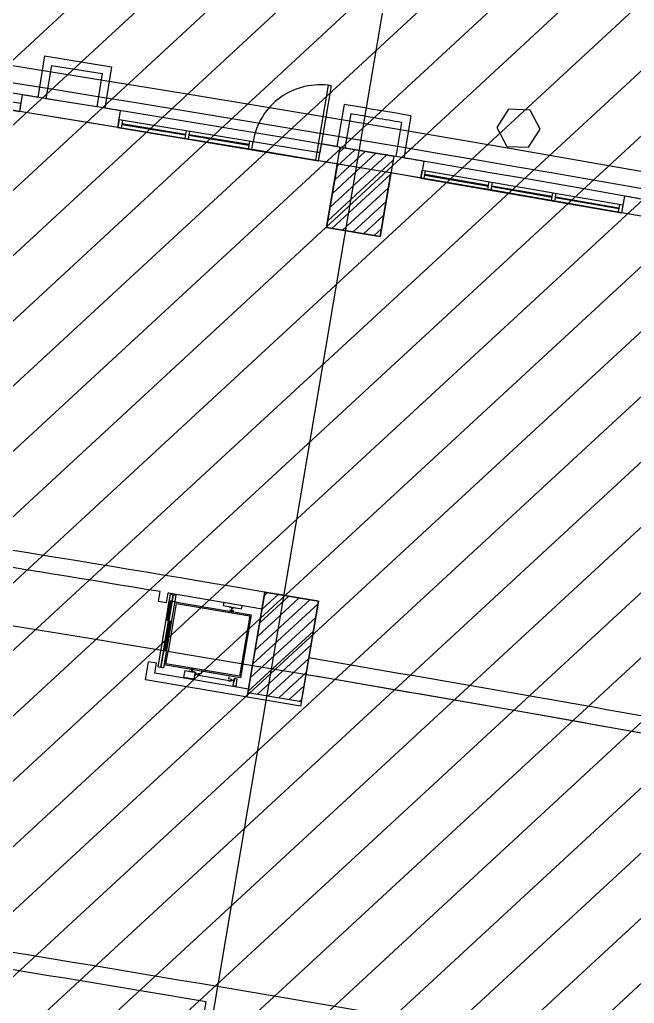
# Model space of a CAD drawing. Extents: x -678889171 to 586587, y -792238163 to 335485.
# Drawn here: x -678784365 to -678775305, y -792158549 to -792144052 of the extents above; entities that cross this region are included whole.
import ezdxf
from ezdxf.enums import TextEntityAlignment as Align

# ---------------------------------------------------------------- set-up
doc = ezdxf.new("R2010")
doc.units = 0
doc.header["$MEASUREMENT"] = 0
for name, color, linetype in [('A-FLOR-PATT', 252, 'Continuous'), ('A-SITE-PATT', 252, 'Continuous'), ('A-WALL', 252, 'Continuous')]:
    doc.layers.add(name, color=color, linetype=linetype)
doc.layers.add('BASEMENT3 LAYOUT$0$HATCH6', color=252, linetype='Continuous', lineweight=15)
doc.styles.add('Ground floor Towers$0$$Bas01-Rname$0$EN-SC', font='swissc.ttf')
doc.styles.add('Ground floor Towers$0$$Bas01-Rname$0$EN-SCL', font='swisscl.ttf')
doc.styles.add('Ground floor Towers$0$04-Ground Floor$0$V2-lower ground$0$LEVEL  FOR LICENSE LOWER GR$0$$LG- LEVEL$0$AR-SR', font='sarb.shx')

# ---------------------------------------------------------------- blocks, each defined once
blk = doc.blocks.new('A$C61C61320')
at = {"layer": 'BASEMENT3 LAYOUT$0$HATCH6'}
h = blk.add_hatch(dxfattribs=at)
h.set_pattern_fill('JIS_WOOD', color=256, scale=1000, style=0)
h.set_pattern_definition([(45, (-845711.5632553247, -470537.5133829243), (-499.9999991609842, 499.9999991609843), [])])
h.paths.add_polyline_path([(-57054.4839232408, -202715.6827627594), (-61988.72938809986, -237934.2497828866), (-80426.45722685638, -233625.2072105513), (-117920.8563015934, -232159.4412755717), (-127624.8318891085, -221284.5855308848), (-127624.8318891085, -154987.425217584), (-104462.5924733605, -154589.848100547), (-93882.62928564264, -154028.8445178776), (-93529.7361727003, -176713.0896850609), (-93352.28011348587, -178273.3977080029), (-93352.28011348587, -194674.8746110406), (-91405.28890382661, -196764.3988851835), (-82930.71560722869, -197602.72102616), (-65142.08317814791, -199622.3395659931), (-55832.26724016038, -200866.3395951205)])
blk = doc.blocks.new('GR')
at = {"layer": 'A-FLOR-PATT'}
for p, q in [((24660, 51410), (18907.74619863499, 6297.218948154703)), ((18407.31628612272, 40311.28753244004), (18333.45016755223, 39698.0004021927)), ((18407.02614284592, 40311.32247815571), (19400.14100507107, 40191.70878246696)), ((18512.10580239975, 40177.79911616946), (18452.59926903692, 39683.7351016613)), ((18512.10580239975, 40177.79911616946), (19266.6525888005, 40086.91926618992)), ((19400.14100507107, 40191.70878246696), (19326.27488650059, 39578.42165221961)), ((19266.6525888005, 40086.91926618992), (19207.14605543765, 39592.85525168187)), ((22480.01620782065, 39057.87364608199, 4.977594124822995e-08), (22604.02849529276, 40050.1543349307, 4.977594124822995e-08)), ((22643.71972258784, 40045.1938434417, 4.977594124822995e-08), (22519.70743511571, 39052.91315459301, 4.977594124822995e-08)), ((22604.02849529276, 40050.1543349307, 4.977594124822995e-08), (22643.71972258784, 40045.1938434417, 4.977594124822995e-08)), ((18086.63700743203, 39595.42828303282, -3.621047140162039e-07), (15107.02596215418, 39944.59589157978, -3.621047148374135e-07)), ((18072.67030309016, 39476.24384122176, -3.655007009303245e-07), (15093.0592578123, 39825.41144976874, -3.655007017515339e-07)), ((18072.80055233659, 39477.35531915958), (18101.89791332301, 39725.65675394718)), ((22845.33091010226, 39776.75990538824), (22765.43750584335, 39151.23312246613)), ((25270.37964470839, 39806.24839321562), (25111.60832068122, 39531.24839321626)), ((25587.92229276216, 39806.24839321504), (25270.37964470839, 39806.24839321562)), ((25746.6936167899, 39531.24839321568), (25587.92229276216, 39806.24839321504)), ((18072.6703031389, 39476.24384121606, -3.655007009303244e-07), (18086.63700743203, 39595.42828303282, -3.621047140162039e-07)), ((22949.17156352897, 39642.60771593126), (22884.48093527622, 39136.11132925842)), ((23837.27293500659, 39650.06728828419), (23757.27329061746, 39023.70869643502)), ((19526.93531118882, 39302.21519432758), (19557.62706826982, 39550.32459553309)), ((23703.04750245625, 39546.32132693217), (23638.39768759257, 39040.14448939095)), ((25111.60832068122, 39531.24839321626), (25270.37964470896, 39256.24839321515)), ((25587.92229276273, 39256.24839321573), (25746.6936167899, 39531.24839321568)), ((19542.40118791857, 39421.21667942028, 5.097820419874032e-08), (19527.66917508369, 39302.12441351766, 5.112247633134261e-08)), ((19527.66917508369, 39302.12441351766, 5.112247633134261e-08), (22504.97582249955, 38933.82409142534, 5.112247633282938e-08)), ((19542.40118796736, 39421.21667941425, 5.097820419874031e-08), (22519.70783538321, 39052.91635732185, 5.097820420022716e-08)), ((19592.02296537806, 39415.07834073902, 5.097820419874053e-08), (19577.29095254311, 39295.98607483647, 5.112247633134275e-08)), ((19583.90459467683, 39349.45016262967, 5.105770824665563e-08), (20526.71836635854, 39232.82172730043, 5.105770824712645e-08)), ((19585.37779596035, 39361.35938921993, 5.10432810333954e-08), (20528.19156764208, 39244.73095389069, 5.104328103386621e-08)), ((20534.83673710747, 39298.44990579566, 5.097820419874386e-08), (20520.1047242725, 39179.35763989312, 5.112247633134609e-08)), ((20584.45851456689, 39292.3115671144, 5.097820419874409e-08), (20569.72650173194, 39173.21930121185, 5.112247633134631e-08)), ((21469.53213806222, 39116.19329196846, 5.105770824759727e-08), (20576.34014381547, 39226.68338859889, 5.105770824715122e-08)), ((21471.00533935053, 39128.10251855808, 5.104328103433709e-08), (20577.81334509897, 39238.59261518921, 5.104328103389092e-08)), ((21462.91849590403, 39062.72920415788, 5.112247633230873e-08), (21477.65050878773, 39181.8214700544, 5.09782041997065e-08)), ((21512.54027336096, 39056.59086545635, 5.112247633233351e-08), (21527.27228624466, 39175.68313135285, 5.097820419973129e-08)), ((22504.10455119935, 38932.80408314071), (22534.79636342428, 39180.91393012476)), ((22662.19179998443, 37954.27409770538, -6.574195595121094e-08), (22814.45508970111, 39144.48233201134, -6.574195595121094e-08)), ((22814.45508970111, 39144.48233201134, -6.574195595121094e-08), (23607.9989328254, 39043.05168303347, -6.574195595121094e-08)), ((25270.37964470896, 39256.24839321515), (25587.92229276273, 39256.24839321573)), ((22464.03894734403, 38938.93542044525, 5.112241985445176e-08), (22478.77096022772, 39058.02768634183, 5.097814772184946e-08)), ((22519.70743511571, 39052.91315459301, 4.977594124822995e-08), (22480.01620782065, 39057.87364608199, 4.977594124822995e-08)), ((22504.97582249955, 38933.82409142534, 5.112247633282938e-08), (22519.70783538324, 39052.91635732185, 5.097820420022715e-08)), ((22701.02105721965, 38257.79375618178, -6.574195595121094e-08), (23500.07393968699, 39056.84663864912, -6.574195595121094e-08)), ((22726.95364768262, 38460.50304194138, -6.574195595121094e-08), (23343.33197731996, 39076.88137157873, -6.574195595121094e-08)), ((22752.88623814558, 38663.21232770098, -6.574195595121094e-08), (23186.59001495299, 39096.91610450839, -6.574195595121094e-08)), ((22778.81882860849, 38865.92161346052, -6.574195595121094e-08), (23029.84805258602, 39116.95083743805, -6.574195595121094e-08)), ((22804.7514190714, 39068.63089922006, -6.574195595121094e-08), (22873.10609021899, 39136.98557036766, -6.574195595121094e-08)), ((23607.9989328254, 39043.05168303347, -6.574195595121094e-08), (23455.72399735334, 37852.75241645065, -6.574195595121094e-08)), ((22783.42343325989, 38897.39826236459), (22662.88412495804, 37955.16932743645)), ((22675.08846675669, 38055.08447042218, -6.574195595121094e-08), (23599.92227963364, 38979.91828329914, -6.574195595121094e-08)), ((24053.98265241057, 38986.79837870623), (24021.39443544805, 38738.93073129631)), ((24021.3944354479, 38738.93073129632, -3.72182812398464e-07), (24037.08570017849, 38857.90040899253, -3.687868254842405e-07)), ((24037.08570017849, 38857.90040899253, -3.687868254842405e-07), (27011.32764274583, 38465.61879194519, -3.687868254842415e-07)), ((22740.9754854021, 37944.19479377096, -6.574195595121094e-08), (23573.98968917067, 38777.20899753954, -6.574195595121094e-08)), ((23455.84898003498, 37853.72536663733), (23576.77571114613, 38795.10127624898)), ((24021.39443549659, 38738.93073128991, -3.72182812398464e-07), (26995.63637806397, 38346.64911424257, -3.721828123984648e-07)), ((24070.96513448804, 38732.39270432526, -3.721828123990431e-07), (24086.6563992186, 38851.36238202144, -3.687868254848198e-07)), ((24078.04299368357, 38786.05635997887, -3.706509844921503e-07), (25019.88627549657, 38661.83384791389, -3.706509844921505e-07)), ((24079.61212015661, 38797.9533277485, -3.703113858007279e-07), (25021.45540196961, 38673.73081568352, -3.703113858007281e-07)), ((25012.80841625013, 38608.17019187478, -3.721828124100472e-07), (25028.49968098072, 38727.13986957096, -3.687868254958242e-07)), ((25062.37911529027, 38601.63216490368, -3.721828124106267e-07), (25078.07038002086, 38720.60184259989, -3.687868254964031e-07)), ((22897.70124550728, 37924.14385857951, -6.574195595121094e-08), (23548.05709870777, 38574.49971177999, -6.574195595121094e-08)), ((25069.45697453929, 38655.2958209631, -3.706509844921505e-07), (25961.72955733634, 38537.61133584536, -3.706509844921507e-07)), ((25071.02610101236, 38667.19278873271, -3.703113858007284e-07), (25963.29868380449, 38549.50830361562, -3.703113858007286e-07)), ((25970.34296284724, 38602.91735791153, -3.687868254842477e-07), (25954.6516981654, 38483.94768020889, -3.721828123984713e-07)), ((26019.91366189002, 38596.37933096075, -3.687868254842476e-07), (26004.22239720821, 38477.40965325812, -3.721828123984709e-07)), ((27028.38579516075, 38595.74090927512), (26995.79757819819, 38347.87326186502)), ((26011.30025637912, 38531.07330889458, -3.706509844921507e-07), (26953.14353819186, 38406.85079682961, -3.706509844921513e-07)), ((26012.86938284728, 38542.97027666483, -3.703113858007286e-07), (26954.71266466007, 38418.74776459988, -3.703113858007286e-07)), ((26961.75694370284, 38472.15681889599, -3.687868254842418e-07), (26946.06567902098, 38353.18714119337, -3.721828123984652e-07)), ((27011.32764274583, 38465.61879194519, -3.687868254842415e-07), (26995.63637806399, 38346.64911424257, -3.721828123984647e-07)), ((23054.42700561241, 37904.092923388, -6.574195595121094e-08), (23522.1245082448, 38371.79042602039, -6.574195595121094e-08)), ((23211.15276571753, 37884.04198819649, -6.574195595121094e-08), (23496.19191778189, 38169.08114026085, -6.574195595121094e-08)), ((23455.72399735334, 37852.75241645065, -6.574195595121094e-08), (22662.19179998443, 37954.27409770538, -6.574195595121094e-08)), ((22662.88412495804, 37955.16932743645), (23455.84898003498, 37853.72536663733)), ((23367.87852582271, 37863.99105300504, -6.574195595121094e-08), (23470.25932731893, 37966.37185450125, -6.574195595121094e-08)), ((20408.76451316996, 32344.39765313701), (20427.08513931385, 32493.26771761004)), ((20527.86601326771, 32329.74048170237), (20546.18663941161, 32478.61054617539)), ((20551.89153941296, 32477.90845401881), (21940.57401709264, 32300.25436263481)), ((21773.07158807339, 30990.9251693938), (21972.25284716647, 32548.24337344954)), ((21972.30252839171, 32548.26907110924, -6.574195595121094e-08), (21781.95885905152, 31060.3949878813, -6.574195595121094e-08)), ((21887.98451864241, 31889.17396229795, -6.574198815351175e-08), (22481.88833632312, 32483.07777997866, -6.574198815351175e-08)), ((21913.91710910536, 32091.88324805754, -6.574198815351175e-08), (22325.16167612181, 32503.12781507399, -6.574198815351175e-08)), ((21939.84969956832, 32294.59253381714, -6.574198815351175e-08), (22168.4350159205, 32523.17785016932, -6.574198815351175e-08)), ((21965.78229003128, 32497.30181957674, -6.574198815351175e-08), (22011.70835571919, 32543.22788526465, -6.574198815351175e-08)), ((21972.25284716647, 32548.24337344954), (22765.83537278004, 32446.75244746113)), ((22765.83537278004, 32446.75244746113, -6.574195595121094e-08), (21972.30252839171, 32548.26907110924, -6.574195595121094e-08)), ((20530.71846455686, 32329.38944609392), (20408.76451316996, 32344.39765313701)), ((20444.1478451905, 31384.18283200656), (20581.79015759806, 32460.10214204813)), ((20483.11597594175, 31379.19764066672), (20620.75828834927, 32455.11695070827)), ((20620.75828834927, 32455.11695070827), (20483.11597594175, 31379.19764066672)), ((20659.72641910052, 32450.13175936843), (20522.08410669299, 31374.21244932681)), ((20532.3914434127, 32073.9633918799), (20569.1005796421, 32360.9105364994)), ((20544.08188263805, 32072.4678344779), (20580.7910188675, 32359.41497909745)), ((20555.77232186345, 32070.97227707593), (20592.48145809282, 32357.91942169544)), ((20604.17189731822, 32356.42386429348), (20567.46276108877, 32069.47671967398)), ((20674.31453267039, 32347.45051988182), (20569.1005796421, 32360.9105364994)), ((20569.1005796421, 32360.9105364994), (20604.17189731822, 32356.42386429348)), ((20581.79015759806, 32460.10214204813), (20620.75828834927, 32455.11695070827)), ((20620.75828834927, 32455.11695070827), (20659.72641910052, 32450.13175936843)), ((20647.03684114452, 32350.94015381971), (21784.90625908015, 32205.37256669607)), ((21372.12641083788, 32369.07595644492), (21366.49314462383, 32325.04196869607)), ((21644.9033260964, 32334.17961706598), (21372.12641083788, 32369.07595644492)), ((21639.27005988239, 32290.14562931711), (21644.9033260964, 32334.17961706598)), ((21836.11933771649, 31483.75539077876, -6.574198815351175e-08), (22760.95315059357, 32408.58920365584, -6.574198815351175e-08)), ((21862.05192817945, 31686.46467653836, -6.574198815351175e-08), (22638.61499652443, 32463.02774488334, -6.574198815351175e-08)), ((22765.83537278004, 32446.75244746113), (22566.60443246165, 30889.40854574581)), ((22575.49170343997, 30958.87836423318, -6.574195595121094e-08), (22765.83537278004, 32446.75244746113, -6.574195595121094e-08)), ((20671.82193700047, 32327.96645450623), (20580.50229563903, 31614.14115029366)), ((20671.82193700049, 32327.96645450623), (21762.92959803465, 32188.38109699041)), ((21366.49314462383, 32325.04196869607), (21639.27005988239, 32290.14562931711)), ((21455.2225109104, 32306.56176507915), (21454.17143881406, 32313.82528818135)), ((21454.17143881406, 32313.82528818135), (21551.59176569212, 32301.36230983179)), ((21497.78834325641, 32298.73996676029), (21455.2225109104, 32306.56176507915)), ((21465.02694125666, 32259.3646568718), (21465.37590465051, 32262.09242602438)), ((21527.37595045864, 32251.3883507281), (21465.02694125666, 32259.3646568718)), ((21465.37590465051, 32262.09242602438), (21489.14646440876, 32259.05145930714)), ((21489.14646440876, 32259.05145930714), (21487.15238787285, 32243.4642070066)), ((21487.15238787285, 32243.4642070066), (21501.96027755828, 32241.56983429748)), ((21488.47098753554, 32244.48369518897), (21492.65854826102, 32277.21692501998)), ((21500.94078937594, 32242.88843396016), (21488.47098753554, 32244.48369518897)), ((21492.65854826102, 32277.21692501998), (21495.99367437412, 32284.71143968978)), ((21495.99367437412, 32284.71143968978), (21497.78834325641, 32298.73996676029)), ((21505.58196940667, 32297.74292849224), (21503.78730052429, 32283.71440142184)), ((21503.78730052429, 32283.71440142184), (21505.12835010142, 32275.62166379123)), ((21548.74602471337, 32294.59730586351), (21505.58196940667, 32297.74292849224)), ((21551.59176569212, 32301.36230983179), (21548.74602471337, 32294.59730586351)), ((21762.92959803465, 32188.38109699041), (21648.7233964308, 31295.65664705352)), ((21784.90625908015, 32205.37256669607), (21665.71486613651, 31273.67998600799)), ((21810.18674725353, 31281.04610501917, -6.574198815351175e-08), (22735.0205601306, 32205.87991789624, -6.574198815351175e-08)), ((20514.25647336196, 31622.6159755714), (20571.35957416394, 32068.97820054)), ((20525.94691258729, 31621.12041816945), (20583.05001338926, 32067.48264313805)), ((20567.46276108877, 32069.47671967398), (20532.3914434127, 32073.9633918799)), ((20537.6373518127, 31619.62486076755), (20594.74045261463, 32065.98708573609)), ((20606.43089183998, 32064.49152833413), (20549.32779103809, 31618.1293033656)), ((20571.35957416394, 32068.97820054), (20606.43089183998, 32064.49152833413)), ((21784.25415679058, 31078.33681925957, -6.574198815351175e-08), (22709.08796966764, 32003.17063213663, -6.574198815351175e-08)), ((21924.81361743405, 31042.11958460641, -6.574198815351175e-08), (22683.15537920467, 31800.46134637703, -6.574198815351175e-08)), ((20549.32779103809, 31618.1293033656), (20514.25647336196, 31622.6159755714)), ((20580.50229563903, 31614.14115029366), (20553.22460411319, 31617.63078423161)), ((20557.61573539666, 31435.24200456937), (20580.50229563903, 31614.14115029366)), ((22081.54027763536, 31022.06954951109, -6.574198815351175e-08), (22657.2227887417, 31597.75206061743, -6.574198815351175e-08)), ((20265.92797218844, 31183.73398924196), (20298.83572741012, 31451.13640240386)), ((20420.78967879702, 31436.12819536076), (20298.83572741012, 31451.13640240386)), ((20399.61660394094, 31287.60918743605), (20417.93722750787, 31436.47923096921)), ((20444.14784519033, 31384.18283200659), (20483.1159759415, 31379.19764066674)), ((20483.1159759415, 31379.19764066674), (20522.08410669275, 31374.21244932685)), ((21665.71486613651, 31273.67998600798), (20527.84544820085, 31419.24757313163)), ((21648.7233964308, 31295.65664705352), (20557.61573539666, 31435.24200456937)), ((20837.5776464408, 31346.19531780904), (20825.2275325624, 31249.65722737309)), ((20837.5776464408, 31346.19531780904), (20944.16544345211, 31332.55954538801)), ((20906.09837309094, 31337.42946410979), (20908.32232420133, 31342.71632549293)), ((20982.23251381327, 31327.68962666627), (20906.09837309094, 31337.42946410979)), ((20908.32232420133, 31342.71632549293), (20942.05510221782, 31340.25801639511)), ((20924.75035584224, 31374.35243685693), (20925.02307129072, 31376.48419279713)), ((20943.32708617855, 31371.9759165207), (20924.75035584224, 31374.35243685693)), ((20925.02307129072, 31376.48419279713), (20973.74892135307, 31370.25069683327)), ((20942.05510221782, 31340.25801639511), (20943.4576388097, 31351.22133265916)), ((20942.40960642786, 31357.54582001557), (20945.68219180881, 31383.12689129826)), ((20943.4576388097, 31351.22133265916), (20942.40960642786, 31357.54582001557)), ((20944.8854601695, 31384.15737903625), (20943.32708617855, 31371.9759165207)), ((20944.16544345211, 31332.55954538801), (20995.32758601753, 31326.01437462593)), ((20956.45784955933, 31382.67692374486), (20944.8854601695, 31384.15737903625)), ((20945.68219180881, 31383.12689129826), (20955.4273618213, 31381.8801921055)), ((20949.54837006748, 31350.44214566368), (20948.14583347559, 31339.47882939964)), ((20948.14583347559, 31339.47882939964), (20981.41109929474, 31333.36608154712)), ((20952.15477644025, 31356.29912082283), (20949.54837006748, 31350.44214566368)), ((20955.4273618213, 31381.8801921055), (20952.15477644025, 31356.29912082283)), ((20954.89947556836, 31370.49546122925), (20956.45784955933, 31382.67692374486)), ((20973.47620590461, 31368.11894089301), (20954.89947556836, 31370.49546122925)), ((20973.74892135307, 31370.25069683327), (20973.47620590461, 31368.11894089301)), ((20981.41109929474, 31333.36608154712), (20982.23251381327, 31327.68962666627)), ((20982.97747213911, 31229.47628419004), (20995.32758601753, 31326.01437462593)), ((20989.05258377096, 31276.96407919306), (20995.4419171339, 31326.9080755069)), ((20995.4419171339, 31326.9080755069), (20998.90155913975, 31324.91788049511)), ((20998.90155913975, 31324.91788049511), (20997.56429886343, 31303.57727230034)), ((21086.24305928178, 31344.71658375366), (21081.10042511158, 31304.51775745231)), ((21491.6662814224, 31295.94601418289), (21089.67801840838, 31347.37235588484)), ((22238.26693783667, 31002.01951441576, -6.574198815351175e-08), (22631.29019827874, 31395.04277485783, -6.574198815351175e-08)), ((22566.60443246165, 30889.40854574581), (20265.92797218844, 31183.73398924196)), ((21788.29908162059, 31109.95509605205), (20399.61660394094, 31287.60918743605)), ((20825.2275325624, 31249.65722737309), (20982.97747213911, 31229.47628419004)), ((20992.9018192745, 31278.01924981023), (20989.05258377096, 31276.96407919306)), ((20996.97990861678, 31299.009223857), (20992.9018192745, 31278.01924981023)), ((21011.81083922953, 31297.11190352305), (20996.97990861678, 31299.009223857)), ((20997.56429886343, 31303.57727230034), (21012.39522947617, 31301.67995196638)), ((21017.84313146263, 31295.87591168316), (21011.81083922953, 31297.11190352305)), ((21012.39522947617, 31301.67995196638), (21018.5443997586, 31301.3575698152)), ((21033.31358885744, 31293.8967767147), (21017.84313146263, 31295.87591168316)), ((21018.5443997586, 31301.3575698152), (21034.01485715336, 31299.37843484667)), ((21033.11500244343, 31292.34447093188), (21034.2134435673, 31300.93074062945)), ((21035.84823367393, 31289.85827213859), (21033.11500244343, 31292.34447093188)), ((21034.2096539022, 31300.90111766112), (21033.11879210861, 31292.37409390019)), ((21034.01485715336, 31299.37843484667), (21033.31358885744, 31293.8967767147)), ((21037.48452636443, 31302.64880777994), (21034.2134435673, 31300.93074062945)), ((21034.64729002918, 31280.1274832575), (21038.46530630708, 31309.97206642068)), ((21036.20566402013, 31292.30894577313), (21034.64729002918, 31280.1274832575)), ((21034.64729002918, 31280.1274832575), (21036.20566402013, 31292.30894577313)), ((21038.38977725039, 31308.4138910586), (21035.27302926853, 31284.05096602749)), ((21037.81447028329, 31279.72230601988), (21038.0092670321, 31281.24498883427)), ((21042.88185203834, 31280.62163923793), (21038.0092670321, 31281.24498883427)), ((21081.10042511158, 31304.51775745231), (21038.46530630708, 31309.97206642068)), ((21042.68705528947, 31279.09895642348), (21042.88185203834, 31280.62163923793)), ((21527.99652191001, 31217.01333662313), (21042.68705528947, 31279.09895642348)), ((21476.10349159362, 31223.65200982483), (21519.95675664971, 31218.04186345737)), ((21494.32205355357, 31292.51105505622), (21489.17941938333, 31252.31222875488)), ((21489.17941938333, 31252.31222875488), (21531.81453818787, 31246.8579197865)), ((21527.99652191002, 31217.01333662325), (21531.81453818787, 31246.8579197865)), ((21529.55489590096, 31229.19479913892), (21527.99652191002, 31217.01333662325)), ((21527.99652191001, 31217.01333662313), (21529.55489590096, 31229.19479913892)), ((21529.58411541331, 31229.42320156098), (21530.22694468455, 31234.44805484877)), ((21545.05457280805, 31227.4440665924), (21529.58411541331, 31229.42320156098)), ((21530.22694468455, 31234.44805484877), (21566.61906394982, 31229.7924125506)), ((21551.20374309047, 31227.12168444128), (21545.05457280805, 31227.4440665924)), ((21566.03467370324, 31225.22436410727), (21551.20374309047, 31227.12168444128)), ((21561.84606216581, 31152.56193167567), (21566.13981000219, 31186.12520250993)), ((21564.69741342691, 31203.88375591249), (21566.03467370324, 31225.22436410727)), ((21568.15705543271, 31201.89356090077), (21564.69741342691, 31203.88375591249)), ((21566.13981000219, 31186.12520250993), (21575.80499517843, 31261.67580308025)), ((21566.61906394982, 31229.7924125506), (21570.69715329217, 31250.78238659744)), ((21574.54638879565, 31251.83755721462), (21568.15705543271, 31201.89356090077)), ((21570.69715329217, 31250.78238659744), (21574.54638879565, 31251.83755721462)), ((21575.80582568783, 31261.42902283613), (21612.35021323452, 31256.75390086323)), ((21612.29668487787, 31256.58875376862), (21598.3904497125, 31147.88680970277)), ((22394.99359803797, 30981.96947932043, -6.574198815351175e-08), (22605.35760781577, 31192.33348909823, -6.574198815351175e-08)), ((21561.84606216581, 31152.56193167567), (21598.39044971251, 31147.88680970277)), ((21781.95885905152, 31060.3949878813, -6.574195595121094e-08), (22575.49170343997, 30958.87836423318, -6.574195595121094e-08)), ((22551.72025823929, 30961.9194442251, -6.574198815351175e-08), (22579.42501735281, 30989.62420333862, -6.574198815351175e-08)), ((21035.97771099815, 23993.39457644234), (21352.69590381341, 26478.68162789079))]:
    blk.add_line(p, q, dxfattribs=at)
for centre, radius, start, end in [((-55663.02808184421, -578856.4866396398), 623364.7764122983, 74.61102897088065, 88.715678869106), ((-55662.04957572921, -578844.685925062), 622702.9587305912, 74.61095202551606, 88.71574447441284), ((-55662.04957586701, -578844.6859266991), 623102.9587322307, 78.56113400306909, 85.23635335364345), ((-55662.04957586701, -578844.6859266991), 622952.9587322307, 81.87553483791258, 85.24170711263804), ((22519.70743591907, 39052.91316102096, 5.097743326634377e-08), 999.9999999999949, 82.87627979744542, 172.876279797885), ((-55662.04957586701, -578844.6859266991), 622952.9587322306, 83.17819557335486, 83.19964384273369), ((-55662.04957586701, -578844.6859266991), 623583.1155781489, 82.6755464201058, 82.76742797401754), ((-55662.04957586701, -578844.6859266991), 622952.9587322306, 83.09725801668884, 83.16715863200825), ((-55662.04957586701, -578844.6859266991), 622952.9587322306, 83.0647862285399, 83.08622107534224), ((-55662.04957586701, -578844.6859266991), 623463.1155781489, 82.6865654879517, 82.7564089061716), ((-55662.04957586701, -578844.6859266991), 622702.9587322306, 83.06483303834143, 83.19959703161342), ((-55662.04957586701, -578844.6859266991), 622952.9587322306, 82.76747444606796, 82.78886247830889), ((-55662.04957586701, -578844.6859266991), 622952.9587322306, 82.68653688940195, 82.7566217997725), ((-55662.04957586701, -578844.6859266991), 622952.9587322306, 82.64800004376718, 82.67549994805536), ((-55662.04957586701, -578844.6859266991), 622702.9587322306, 82.7628923368052, 82.78879851124705), ((-55662.04957586701, -578844.6859266991), 622702.9587322306, 82.64805543218729, 82.68933593210025), ((-55662.04957586701, -578844.6859266991), 622952.9587322306, 82.34457616946725, 82.37207631272403), ((-55662.04957586701, -578844.6859266991), 622702.9587322306, 82.22515551312092, 82.37202092430391), ((-55662.04957586701, -578844.6859266991), 615202.9587322307, 74.22143378566328, 85.22979167610383), ((-55291.39570756731, -575858.7403861783), 613293.3468377733, 82.73661394800948, 83.50394591263198), ((-75091.05113886196, -744652.1295412604), 782993.4025511988, 82.99297815073142, 83.46177866695774), ((-75091.05113886196, -744652.1295412604), 782993.4025511988, 82.98377650706017, 82.98419711433178), ((-55662.04957586701, -578844.6859266991), 615452.9587322306, 82.17845481168712, 82.68893838077825), ((21089.28842491064, 31344.32699025595), 3.07018483273083, 82.70975213206904, 172.709752132069), ((-55662.04957586701, -578844.6859266991), 615202.9587322306, 82.1784964204827, 82.68892992269444), ((21491.27668792469, 31292.900648554), 3.07018483273083, 352.7097521320691, 82.70975213206904), ((-55662.04957586701, -578844.6859266991), 607202.9587322306, 74.22143378566328, 89.82613372100917), ((-55662.04957586579, -578844.6859266795), 610452.958308877, 81.88712999817858, 83.81839692014472), ((-55662.04957586579, -578844.6859266795), 610202.958308877, 82.74926538049917, 83.28577289844523)]:
    blk.add_arc(centre, radius, start, end, dxfattribs=at)
at = {"layer": 'A-FLOR-PATT', "style": 'Ground floor Towers$0$04-Ground Floor$0$V2-lower ground$0$LEVEL  FOR LICENSE LOWER GR$0$$LG- LEVEL$0$AR-SR', "flags": 12}
for tag, p in [('L', (30296.07288644527, 72859.53473235783)), ('P', (30237.50458115668, 72203.99769414036))]:
    blk.add_attdef(tag, text='', height=500, dxfattribs=at).set_placement(p, align=Align.RIGHT)
at = {"layer": 'A-FLOR-PATT'}
for tag, p, height, style in [('N', (85492.25876324323, 56633.4995742733), 250, 'Ground floor Towers$0$$Bas01-Rname$0$EN-SC'), ('N', (89389.48149106537, 56633.4995742733), 250, 'Ground floor Towers$0$$Bas01-Rname$0$EN-SC'), ('N', (94597.61363499537, 56633.4995742733), 250, 'Ground floor Towers$0$$Bas01-Rname$0$EN-SC'), ('AN', (85922.66280553787, 56313.08159666645), 200, 'Ground floor Towers$0$$Bas01-Rname$0$EN-SCL'), ('AN', (89819.88553336001, 56313.08159666645), 200, 'Ground floor Towers$0$$Bas01-Rname$0$EN-SCL'), ('AN', (95028.01767729002, 56313.08159666645), 200, 'Ground floor Towers$0$$Bas01-Rname$0$EN-SCL'), ('SN', (85299.47460008037, 56025.08594095582), 200, 'Ground floor Towers$0$$Bas01-Rname$0$EN-SCL'), ('F', (85927.04975899268, 56008.67972904726), 200, 'Ground floor Towers$0$$Bas01-Rname$0$EN-SCL'), ('SN', (89196.69732790251, 56025.08594095582), 200, 'Ground floor Towers$0$$Bas01-Rname$0$EN-SCL'), ('F', (89824.27248681482, 56008.67972904726), 200, 'Ground floor Towers$0$$Bas01-Rname$0$EN-SCL'), ('SN', (94404.82947183252, 56025.08594095582), 200, 'Ground floor Towers$0$$Bas01-Rname$0$EN-SCL'), ('F', (95032.40463074483, 56008.67972904726), 200, 'Ground floor Towers$0$$Bas01-Rname$0$EN-SCL')]:
    blk.add_attdef(tag, p, '', height=height, dxfattribs=dict(at, style=style))
at = {"layer": 'A-FLOR-PATT', "style": 'Ground floor Towers$0$$Bas01-Rname$0$EN-SCL', "width": 0.8}
for p in [(85305.16036184286, 56295.1433535593), (89202.383089665, 56295.1433535593), (94410.51523359501, 56295.1433535593)]:
    blk.add_attdef('FN', p, '', height=250, dxfattribs=at)

msp = doc.modelspace()

# ---------------------------------------------------------------- block references
at = {"layer": 'A-SITE-PATT', "rotation": 357.6731745000001}
msp.add_blockref('A$C61C61320', (-678706236.4347705, -791940527.995869, -212772), dxfattribs=at)

# ---------------------------------------------------------------- next in the draw order: block references
at = {"layer": 'A-WALL', "rotation": 357.6731745000001}
msp.add_blockref('GR', (-678804025.0995113, -792184118.4910543, -212772), dxfattribs=at)

doc.saveas('drawing.dxf')
